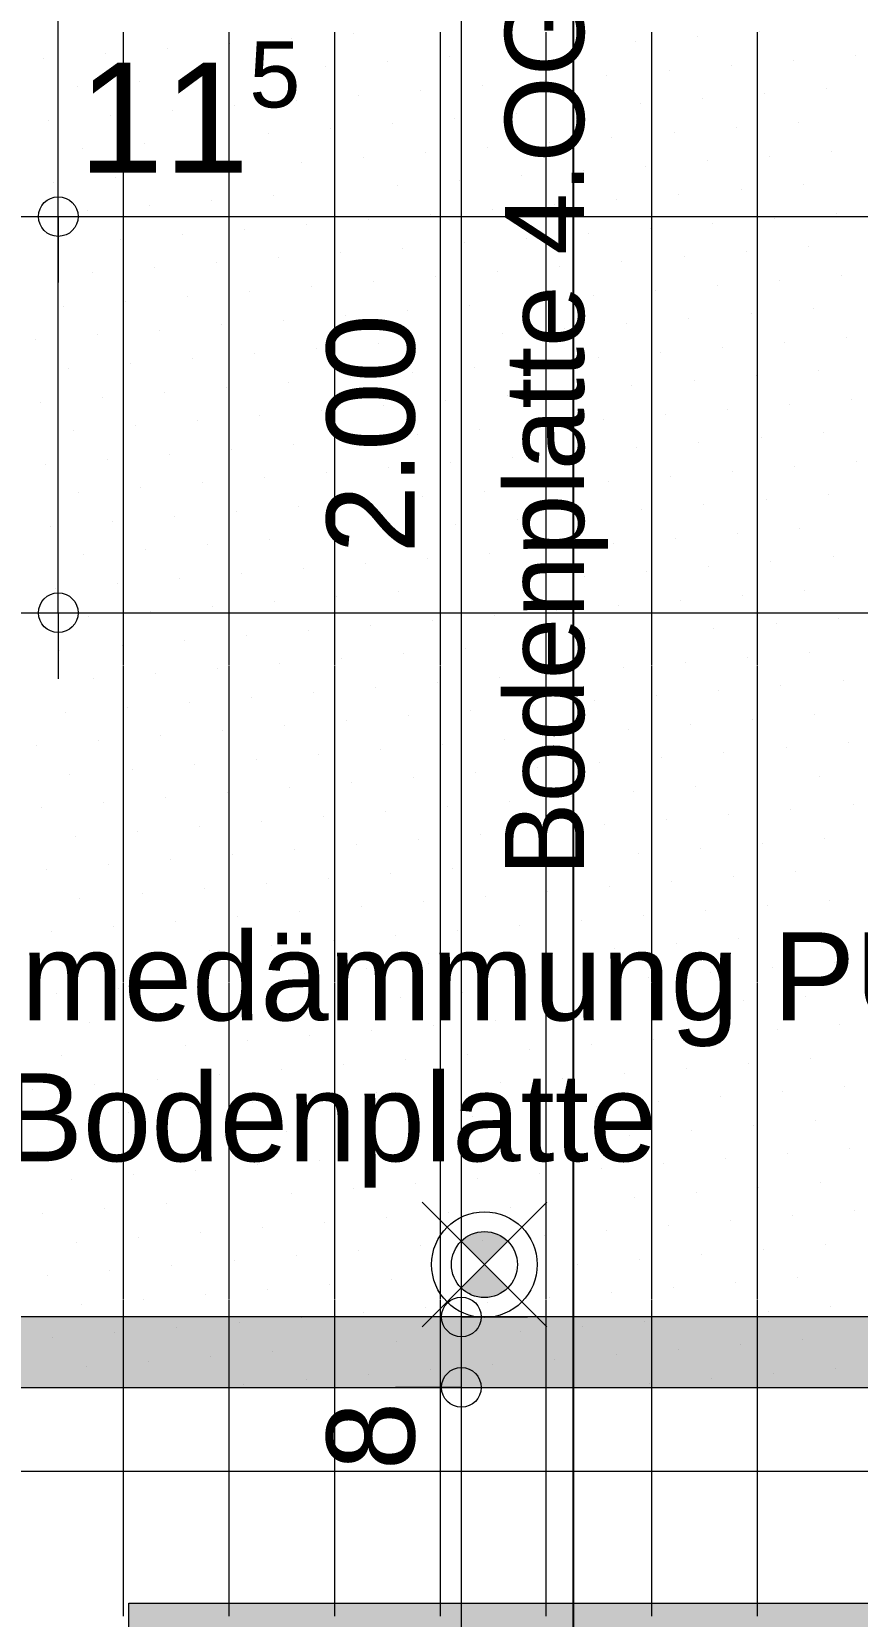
# Model space of a CAD drawing. Header units: metres. Extents: x 0.003 to 0.843, y 0.003 to 0.597.
# Drawn here: x 0.39166 to 0.41041, y 0.1558 to 0.1918 of the extents above; entities that cross this region are included whole.
import ezdxf

# ---------------------------------------------------------------- set-up
doc = ezdxf.new("R2010")
doc.units = ezdxf.units.M
for name, pattern in [('AUSGEZOGEN', [0]), ('LINIE_17', [0.0005, 0, -0.0005]), ('LINIE_23', [0.0079, 0.004, -0.0013, 0, -0.0013, 0, -0.0013]), ('PHANTOM', [63.5, 31.75, -6.35, 6.35, -6.35, 6.35, -6.35]), ('RAND', [44.45, 12.7, -6.35, 12.7, -6.35, 0, -6.35]), ('STRICHPUNKT', [25.4, 12.7, -6.35, 0, -6.35]), ('VERDECKT', [9.525, 6.35, -3.175])]:
    doc.linetypes.add(name, pattern=pattern)
for name, color, linetype, lineweight in [('Ausbau Raeume', 7, 'AUSGEZOGEN', 18), ('Bauachsen grob', 7, 'RAND', 13), ('Bodenplatte', 7, 'AUSGEZOGEN', 18), ('Decke', 7, 'AUSGEZOGEN', 35), ('Deckendaemmung', 7, 'AUSGEZOGEN', 13), ('Elektro Apparate', 2, 'AUSGEZOGEN', 18), ('Schnittbegrenzung', 7, 'AUSGEZOGEN', 13), ('Text Werkplan Ausfuehrung', 7, 'AUSGEZOGEN', 25), ('Vermassung Decke', 180, 'VERDECKT', 25), ('Werkplan- Ausfuehrungsmasse', 7, 'AUSGEZOGEN', 13)]:
    doc.layers.add(name, color=color, linetype=linetype, lineweight=lineweight)
doc.styles.add('ARIAL', font='ARIAL.TTF')

msp = doc.modelspace()

# ---------------------------------------------------------------- hatches: boundary and pattern name
at = {"layer": 'Bodenplatte', "linetype": 'PHANTOM', "lineweight": 13, "true_color": 0xe0ffe0}
msp.add_hatch(color=254, dxfattribs=at).paths.add_polyline_path([(0.32236, 0.162597), (0.32236, 0.160997), (0.63436, 0.160997), (0.63436, 0.162597)])
at = {"layer": 'Decke', "linetype": 'RAND', "lineweight": 18, "true_color": 0xedf5de}
msp.add_hatch(color=7, dxfattribs=at).paths.add_polyline_path([(0.39386, 0.156097), (0.39386, 0.128897), (0.45196, 0.128897), (0.45196, 0.156097)])
at = {"layer": 'Elektro Apparate', "linetype": 'AUSGEZOGEN', "lineweight": 18}
h = msp.add_hatch(color=40, dxfattribs=at)
h.paths.add_polyline_path([(0.40141, 0.163257), (0.40194, 0.163787), (0.40247, 0.163257), (0.402408, 0.163201), (0.402107, 0.163056), (0.401773, 0.163056), (0.401472, 0.163201)], flags=16)
h.paths.add_polyline_path([(0.40247, 0.164318), (0.40194, 0.163787), (0.40141, 0.164318), (0.401472, 0.164374), (0.401773, 0.164519), (0.402107, 0.164519), (0.402408, 0.164374)], flags=16)

# ---------------------------------------------------------------- linework, layer by layer
at = {"layer": 'Ausbau Raeume', "color": 254, "linetype": 'AUSGEZOGEN', "lineweight": 18}
for p, q in [((0.393742, 0.184603), (0.393742, 0.191789)), ((0.396142, 0.184603), (0.396142, 0.191789)), ((0.398542, 0.184603), (0.398542, 0.191789)), ((0.400942, 0.184603), (0.400942, 0.191789)), ((0.403342, 0.184603), (0.403342, 0.191789)), ((0.405742, 0.184603), (0.405742, 0.191789)), ((0.408142, 0.184603), (0.408142, 0.191789)), ((0.393742, 0.177403), (0.393742, 0.184589)), ((0.396142, 0.177403), (0.396142, 0.184589)), ((0.398542, 0.177403), (0.398542, 0.184589)), ((0.400942, 0.177403), (0.400942, 0.184589)), ((0.403342, 0.177403), (0.403342, 0.184589)), ((0.405742, 0.177403), (0.405742, 0.184589)), ((0.408142, 0.177403), (0.408142, 0.184589)), ((0.393742, 0.170203), (0.393742, 0.177389)), ((0.396142, 0.170203), (0.396142, 0.177389)), ((0.398542, 0.170203), (0.398542, 0.177389)), ((0.400942, 0.170203), (0.400942, 0.177389)), ((0.403342, 0.170203), (0.403342, 0.177389)), ((0.405742, 0.170203), (0.405742, 0.177389)), ((0.408142, 0.170203), (0.408142, 0.177389)), ((0.393742, 0.163003), (0.393742, 0.170189)), ((0.396142, 0.163003), (0.396142, 0.170189)), ((0.398542, 0.163003), (0.398542, 0.170189)), ((0.400942, 0.163003), (0.400942, 0.170189)), ((0.403342, 0.163003), (0.403342, 0.170189)), ((0.405742, 0.163003), (0.405742, 0.170189)), ((0.408142, 0.163003), (0.408142, 0.170189)), ((0.393742, 0.155803), (0.393742, 0.162989)), ((0.396142, 0.155803), (0.396142, 0.162989)), ((0.398542, 0.155803), (0.398542, 0.162989)), ((0.400942, 0.155803), (0.400942, 0.162989)), ((0.403342, 0.155803), (0.403342, 0.162989)), ((0.405742, 0.155803), (0.405742, 0.162989)), ((0.408142, 0.155803), (0.408142, 0.162989))]:
    msp.add_line(p, q, dxfattribs=at)
at = {"layer": 'Bauachsen grob', "color": 32, "linetype": 'LINIE_23', "lineweight": 25, "true_color": 0xc36e14}
msp.add_line((0.2294, 0.164597), (0.73132, 0.164597), dxfattribs=at)
at = {"layer": 'Bodenplatte', "color": 92, "linetype": 'VERDECKT', "lineweight": 18, "true_color": 0x00c600}
for p, q in [((0.63436, 0.162597), (0.32236, 0.162597)), ((0.32236, 0.160997), (0.63436, 0.160997))]:
    msp.add_line(p, q, dxfattribs=at)
at = {"layer": 'Decke', "color": 92, "linetype": 'LINIE_17', "lineweight": 18, "true_color": 0x00c600}
msp.add_line((0.39086, 0.159097), (0.45496, 0.159097), dxfattribs=at)
at = {"layer": 'Decke', "color": 92, "linetype": 'RAND', "lineweight": 18, "true_color": 0x00c600}
for p, q in [((0.39386, 0.156097), (0.45196, 0.156097)), ((0.39386, 0.128897), (0.39386, 0.156097))]:
    msp.add_line(p, q, dxfattribs=at)
at = {"layer": 'Deckendaemmung', "color": 211, "linetype": 'AUSGEZOGEN', "lineweight": 13, "true_color": 0xff70ff}
for p, q in [((0.396154, 0.191533), (0.396154, 0.191533)), ((0.397564, 0.191646), (0.397564, 0.191646)), ((0.398973, 0.19176), (0.398973, 0.19176)), ((0.405372, 0.191565), (0.405372, 0.191565)), ((0.406782, 0.191679), (0.406782, 0.191679)), ((0.408191, 0.191792), (0.408191, 0.191792)), ((0.391926, 0.191193), (0.391926, 0.191193)), ((0.393335, 0.191306), (0.393335, 0.191306)), ((0.394745, 0.19142), (0.394745, 0.19142)), ((0.401144, 0.191225), (0.401144, 0.191225)), ((0.402553, 0.191339), (0.402553, 0.191339)), ((0.403963, 0.191452), (0.403963, 0.191452)), ((0.410362, 0.191257), (0.410362, 0.191257)), ((0.396916, 0.190885), (0.396916, 0.190885)), ((0.398325, 0.190998), (0.398325, 0.190998)), ((0.399734, 0.191112), (0.399734, 0.191112)), ((0.406134, 0.190917), (0.406134, 0.190917)), ((0.406134, 0.190917), (0.406134, 0.190917)), ((0.407543, 0.191031), (0.407543, 0.191031)), ((0.408953, 0.191144), (0.408953, 0.191144)), ((0.392687, 0.190545), (0.392687, 0.190545)), ((0.394097, 0.190658), (0.394097, 0.190658)), ((0.395506, 0.190772), (0.395506, 0.190772)), ((0.400496, 0.190464), (0.400496, 0.190464)), ((0.401905, 0.190577), (0.401905, 0.190577)), ((0.403315, 0.19069), (0.403315, 0.19069)), ((0.404724, 0.190804), (0.404724, 0.190804)), ((0.409714, 0.190496), (0.409714, 0.190496)), ((0.396268, 0.190123), (0.396268, 0.190123)), ((0.397677, 0.190237), (0.397677, 0.190237)), ((0.399086, 0.19035), (0.399086, 0.19035)), ((0.399086, 0.19035), (0.399086, 0.19035)), ((0.405486, 0.190156), (0.405486, 0.190156)), ((0.406895, 0.190269), (0.406895, 0.190269)), ((0.408305, 0.190383), (0.408305, 0.190383)), ((0.392039, 0.189783), (0.392039, 0.189783)), ((0.392039, 0.189783), (0.392039, 0.189783)), ((0.393449, 0.189897), (0.393449, 0.189897)), ((0.394858, 0.19001), (0.394858, 0.19001)), ((0.401257, 0.189816), (0.401257, 0.189816)), ((0.402667, 0.189929), (0.402667, 0.189929)), ((0.404076, 0.190042), (0.404076, 0.190042)), ((0.409066, 0.189735), (0.409066, 0.189735)), ((0.397029, 0.189475), (0.397029, 0.189475)), ((0.398438, 0.189589), (0.398438, 0.189589)), ((0.399848, 0.189702), (0.399848, 0.189702)), ((0.404838, 0.189394), (0.404838, 0.189394)), ((0.406247, 0.189508), (0.406247, 0.189508)), ((0.407657, 0.189621), (0.407657, 0.189621)), ((0.392801, 0.189135), (0.392801, 0.189135)), ((0.39421, 0.189249), (0.39421, 0.189249)), ((0.39562, 0.189362), (0.39562, 0.189362)), ((0.400609, 0.189054), (0.400609, 0.189054)), ((0.402019, 0.189168), (0.402019, 0.189168)), ((0.403428, 0.189281), (0.403428, 0.189281)), ((0.409827, 0.189087), (0.409827, 0.189087)), ((0.396381, 0.188714), (0.396381, 0.188714)), ((0.39779, 0.188827), (0.39779, 0.188827)), ((0.3992, 0.188941), (0.3992, 0.188941)), ((0.405599, 0.188746), (0.405599, 0.188746)), ((0.407009, 0.18886), (0.407009, 0.18886)), ((0.408418, 0.188973), (0.408418, 0.188973)), ((0.392153, 0.188374), (0.392153, 0.188374)), ((0.393562, 0.188487), (0.393562, 0.188487)), ((0.394972, 0.188601), (0.394972, 0.188601)), ((0.399961, 0.188293), (0.399961, 0.188293)), ((0.401371, 0.188406), (0.401371, 0.188406)), ((0.40278, 0.18852), (0.40278, 0.18852)), ((0.40419, 0.188633), (0.40419, 0.188633)), ((0.409179, 0.188325), (0.409179, 0.188325)), ((0.395733, 0.187953), (0.395733, 0.187953)), ((0.397142, 0.188066), (0.397142, 0.188066)), ((0.398552, 0.188179), (0.398552, 0.188179)), ((0.404951, 0.187985), (0.404951, 0.187985)), ((0.40636, 0.188098), (0.40636, 0.188098)), ((0.40777, 0.188212), (0.40777, 0.188212)), ((0.392914, 0.187726), (0.392914, 0.187726)), ((0.394323, 0.187839), (0.394323, 0.187839)), ((0.400723, 0.187645), (0.400723, 0.187645)), ((0.402132, 0.187758), (0.402132, 0.187758)), ((0.403542, 0.187872), (0.403542, 0.187872)), ((0.409941, 0.187677), (0.409941, 0.187677)), ((0.396494, 0.187305), (0.396494, 0.187305)), ((0.397904, 0.187418), (0.397904, 0.187418)), ((0.399313, 0.187531), (0.399313, 0.187531)), ((0.404303, 0.187224), (0.404303, 0.187224)), ((0.405712, 0.187337), (0.405712, 0.187337)), ((0.405712, 0.187337), (0.405712, 0.187337)), ((0.407122, 0.18745), (0.407122, 0.18745)), ((0.408531, 0.187564), (0.408531, 0.187564)), ((0.392266, 0.186964), (0.392266, 0.186964)), ((0.393675, 0.187078), (0.393675, 0.187078)), ((0.395085, 0.187191), (0.395085, 0.187191)), ((0.400075, 0.186883), (0.400075, 0.186883)), ((0.401484, 0.186997), (0.401484, 0.186997)), ((0.402894, 0.18711), (0.402894, 0.18711)), ((0.409293, 0.186916), (0.409293, 0.186916)), ((0.395846, 0.186543), (0.395846, 0.186543)), ((0.397256, 0.186657), (0.397256, 0.186657)), ((0.398665, 0.18677), (0.398665, 0.18677)), ((0.398665, 0.18677), (0.398665, 0.18677)), ((0.405064, 0.186576), (0.405064, 0.186576)), ((0.406474, 0.186689), (0.406474, 0.186689)), ((0.407883, 0.186802), (0.407883, 0.186802)), ((0.393027, 0.186316), (0.393027, 0.186316)), ((0.394437, 0.18643), (0.394437, 0.18643)), ((0.400836, 0.186235), (0.400836, 0.186235)), ((0.402246, 0.186349), (0.402246, 0.186349)), ((0.403655, 0.186462), (0.403655, 0.186462)), ((0.408645, 0.186154), (0.408645, 0.186154)), ((0.410054, 0.186268), (0.410054, 0.186268)), ((0.395198, 0.185782), (0.395198, 0.185782)), ((0.396608, 0.185895), (0.396608, 0.185895)), ((0.398017, 0.186009), (0.398017, 0.186009)), ((0.399427, 0.186122), (0.399427, 0.186122)), ((0.404416, 0.185814), (0.404416, 0.185814)), ((0.405826, 0.185928), (0.405826, 0.185928)), ((0.407235, 0.186041), (0.407235, 0.186041)), ((0.392379, 0.185555), (0.392379, 0.185555)), ((0.393789, 0.185668), (0.393789, 0.185668)), ((0.400188, 0.185474), (0.400188, 0.185474)), ((0.401598, 0.185587), (0.401598, 0.185587)), ((0.403007, 0.185701), (0.403007, 0.185701)), ((0.409406, 0.185506), (0.409406, 0.185506)), ((0.39596, 0.185134), (0.39596, 0.185134)), ((0.397369, 0.185247), (0.397369, 0.185247)), ((0.398779, 0.185361), (0.398779, 0.185361)), ((0.403768, 0.185053), (0.403768, 0.185053)), ((0.405178, 0.185166), (0.405178, 0.185166)), ((0.406587, 0.18528), (0.406587, 0.18528)), ((0.407997, 0.185393), (0.407997, 0.185393)), ((0.391731, 0.184794), (0.391731, 0.184794)), ((0.393141, 0.184907), (0.393141, 0.184907)), ((0.39455, 0.18502), (0.39455, 0.18502)), ((0.39954, 0.184713), (0.39954, 0.184713)), ((0.40095, 0.184826), (0.40095, 0.184826)), ((0.402359, 0.184939), (0.402359, 0.184939)), ((0.408758, 0.184745), (0.408758, 0.184745)), ((0.410168, 0.184858), (0.410168, 0.184858)), ((0.395312, 0.184372), (0.395312, 0.184372)), ((0.396721, 0.184486), (0.396721, 0.184486)), ((0.398131, 0.184599), (0.398131, 0.184599)), ((0.40453, 0.184405), (0.40453, 0.184405)), ((0.405939, 0.184518), (0.405939, 0.184518)), ((0.407349, 0.184631), (0.407349, 0.184631)), ((0.392493, 0.184145), (0.392493, 0.184145)), ((0.393902, 0.184259), (0.393902, 0.184259)), ((0.400301, 0.184064), (0.400301, 0.184064)), ((0.401711, 0.184178), (0.401711, 0.184178)), ((0.40312, 0.184291), (0.40312, 0.184291)), ((0.40811, 0.183983), (0.40811, 0.183983)), ((0.40952, 0.184097), (0.40952, 0.184097)), ((0.394664, 0.183611), (0.394664, 0.183611)), ((0.396073, 0.183724), (0.396073, 0.183724)), ((0.397483, 0.183838), (0.397483, 0.183838)), ((0.398892, 0.183951), (0.398892, 0.183951)), ((0.403882, 0.183643), (0.403882, 0.183643)), ((0.405291, 0.183757), (0.405291, 0.183757)), ((0.406701, 0.18387), (0.406701, 0.18387)), ((0.406701, 0.18387), (0.406701, 0.18387)), ((0.391845, 0.183384), (0.391845, 0.183384)), ((0.393254, 0.183497), (0.393254, 0.183497)), ((0.399653, 0.183303), (0.399653, 0.183303)), ((0.399653, 0.183303), (0.399653, 0.183303)), ((0.401063, 0.183416), (0.401063, 0.183416)), ((0.402472, 0.18353), (0.402472, 0.18353)), ((0.408872, 0.183335), (0.408872, 0.183335)), ((0.410281, 0.183449), (0.410281, 0.183449)), ((0.395425, 0.182963), (0.395425, 0.182963)), ((0.396835, 0.183076), (0.396835, 0.183076)), ((0.398244, 0.18319), (0.398244, 0.18319)), ((0.404643, 0.182995), (0.404643, 0.182995)), ((0.406053, 0.183109), (0.406053, 0.183109)), ((0.407462, 0.183222), (0.407462, 0.183222)), ((0.392606, 0.182736), (0.392606, 0.182736)), ((0.392606, 0.182736), (0.392606, 0.182736)), ((0.394016, 0.182849), (0.394016, 0.182849)), ((0.399005, 0.182542), (0.399005, 0.182542)), ((0.400415, 0.182655), (0.400415, 0.182655)), ((0.401824, 0.182768), (0.401824, 0.182768)), ((0.403234, 0.182882), (0.403234, 0.182882)), ((0.408224, 0.182574), (0.408224, 0.182574)), ((0.409633, 0.182687), (0.409633, 0.182687)), ((0.394777, 0.182201), (0.394777, 0.182201)), ((0.396187, 0.182315), (0.396187, 0.182315)), ((0.397596, 0.182428), (0.397596, 0.182428)), ((0.403995, 0.182234), (0.403995, 0.182234)), ((0.405405, 0.182347), (0.405405, 0.182347)), ((0.406814, 0.182461), (0.406814, 0.182461)), ((0.391958, 0.181975), (0.391958, 0.181975)), ((0.393368, 0.182088), (0.393368, 0.182088)), ((0.399767, 0.181894), (0.399767, 0.181894)), ((0.401176, 0.182007), (0.401176, 0.182007)), ((0.402586, 0.18212), (0.402586, 0.18212)), ((0.407576, 0.181813), (0.407576, 0.181813)), ((0.408985, 0.181926), (0.408985, 0.181926)), ((0.410394, 0.182039), (0.410394, 0.182039)), ((0.395539, 0.181553), (0.395539, 0.181553)), ((0.396948, 0.181667), (0.396948, 0.181667)), ((0.398357, 0.18178), (0.398357, 0.18178)), ((0.403347, 0.181472), (0.403347, 0.181472)), ((0.404757, 0.181586), (0.404757, 0.181586)), ((0.406166, 0.181699), (0.406166, 0.181699)), ((0.39272, 0.181327), (0.39272, 0.181327)), ((0.394129, 0.18144), (0.394129, 0.18144)), ((0.399119, 0.181132), (0.399119, 0.181132)), ((0.400528, 0.181246), (0.400528, 0.181246)), ((0.401938, 0.181359), (0.401938, 0.181359)), ((0.408337, 0.181165), (0.408337, 0.181165)), ((0.409746, 0.181278), (0.409746, 0.181278)), ((0.394891, 0.180792), (0.394891, 0.180792)), ((0.3963, 0.180905), (0.3963, 0.180905)), ((0.397709, 0.181019), (0.397709, 0.181019)), ((0.404109, 0.180824), (0.404109, 0.180824)), ((0.405518, 0.180938), (0.405518, 0.180938)), ((0.406927, 0.181051), (0.406927, 0.181051)), ((0.392072, 0.180565), (0.392072, 0.180565)), ((0.393481, 0.180679), (0.393481, 0.180679)), ((0.398471, 0.180371), (0.398471, 0.180371)), ((0.39988, 0.180484), (0.39988, 0.180484)), ((0.40129, 0.180598), (0.40129, 0.180598)), ((0.402699, 0.180711), (0.402699, 0.180711)), ((0.407689, 0.180403), (0.407689, 0.180403)), ((0.409098, 0.180517), (0.409098, 0.180517)), ((0.394242, 0.180031), (0.394242, 0.180031)), ((0.395652, 0.180144), (0.395652, 0.180144)), ((0.397061, 0.180257), (0.397061, 0.180257)), ((0.403461, 0.180063), (0.403461, 0.180063)), ((0.40487, 0.180176), (0.40487, 0.180176)), ((0.406279, 0.18029), (0.406279, 0.18029)), ((0.406279, 0.18029), (0.406279, 0.18029)), ((0.392833, 0.179917), (0.392833, 0.179917)), ((0.399232, 0.179723), (0.399232, 0.179723)), ((0.399232, 0.179723), (0.399232, 0.179723)), ((0.400642, 0.179836), (0.400642, 0.179836)), ((0.402051, 0.17995), (0.402051, 0.17995)), ((0.40845, 0.179755), (0.40845, 0.179755)), ((0.40986, 0.179869), (0.40986, 0.179869)), ((0.395004, 0.179383), (0.395004, 0.179383)), ((0.396413, 0.179496), (0.396413, 0.179496)), ((0.397823, 0.179609), (0.397823, 0.179609)), ((0.402813, 0.179302), (0.402813, 0.179302)), ((0.404222, 0.179415), (0.404222, 0.179415)), ((0.405631, 0.179528), (0.405631, 0.179528)), ((0.407041, 0.179642), (0.407041, 0.179642)), ((0.392185, 0.179156), (0.392185, 0.179156)), ((0.392185, 0.179156), (0.392185, 0.179156)), ((0.393594, 0.179269), (0.393594, 0.179269)), ((0.398584, 0.178961), (0.398584, 0.178961)), ((0.399994, 0.179075), (0.399994, 0.179075)), ((0.401403, 0.179188), (0.401403, 0.179188)), ((0.407802, 0.178994), (0.407802, 0.178994)), ((0.409212, 0.179107), (0.409212, 0.179107)), ((0.394356, 0.178621), (0.394356, 0.178621)), ((0.395765, 0.178735), (0.395765, 0.178735)), ((0.397175, 0.178848), (0.397175, 0.178848)), ((0.403574, 0.178653), (0.403574, 0.178653)), ((0.404983, 0.178767), (0.404983, 0.178767)), ((0.406393, 0.17888), (0.406393, 0.17888)), ((0.392946, 0.178508), (0.392946, 0.178508)), ((0.399346, 0.178313), (0.399346, 0.178313)), ((0.400755, 0.178427), (0.400755, 0.178427)), ((0.402165, 0.17854), (0.402165, 0.17854)), ((0.407154, 0.178232), (0.407154, 0.178232)), ((0.408564, 0.178346), (0.408564, 0.178346)), ((0.409973, 0.178459), (0.409973, 0.178459)), ((0.393708, 0.17786), (0.393708, 0.17786)), ((0.395117, 0.177973), (0.395117, 0.177973)), ((0.396527, 0.178086), (0.396527, 0.178086)), ((0.397936, 0.1782), (0.397936, 0.1782)), ((0.402926, 0.177892), (0.402926, 0.177892)), ((0.404335, 0.178005), (0.404335, 0.178005)), ((0.405745, 0.178119), (0.405745, 0.178119)), ((0.392298, 0.177746), (0.392298, 0.177746)), ((0.398698, 0.177552), (0.398698, 0.177552)), ((0.400107, 0.177665), (0.400107, 0.177665)), ((0.401517, 0.177779), (0.401517, 0.177779)), ((0.407916, 0.177584), (0.407916, 0.177584)), ((0.409325, 0.177698), (0.409325, 0.177698)), ((0.394469, 0.177212), (0.394469, 0.177212)), ((0.395879, 0.177325), (0.395879, 0.177325)), ((0.397288, 0.177438), (0.397288, 0.177438)), ((0.402278, 0.177131), (0.402278, 0.177131)), ((0.403687, 0.177244), (0.403687, 0.177244)), ((0.405097, 0.177357), (0.405097, 0.177357)), ((0.406506, 0.177471), (0.406506, 0.177471)), ((0.39306, 0.177098), (0.39306, 0.177098)), ((0.39805, 0.17679), (0.39805, 0.17679)), ((0.399459, 0.176904), (0.399459, 0.176904)), ((0.400868, 0.177017), (0.400868, 0.177017)), ((0.407268, 0.176823), (0.407268, 0.176823)), ((0.407268, 0.176823), (0.407268, 0.176823)), ((0.408677, 0.176936), (0.408677, 0.176936)), ((0.410087, 0.17705), (0.410087, 0.17705)), ((0.393821, 0.17645), (0.393821, 0.17645)), ((0.395231, 0.176564), (0.395231, 0.176564)), ((0.39664, 0.176677), (0.39664, 0.176677)), ((0.403039, 0.176483), (0.403039, 0.176483)), ((0.404449, 0.176596), (0.404449, 0.176596)), ((0.405858, 0.176709), (0.405858, 0.176709)), ((0.392412, 0.176337), (0.392412, 0.176337)), ((0.398811, 0.176142), (0.398811, 0.176142)), ((0.40022, 0.176256), (0.40022, 0.176256)), ((0.40022, 0.176256), (0.40022, 0.176256)), ((0.40163, 0.176369), (0.40163, 0.176369)), ((0.40662, 0.176061), (0.40662, 0.176061)), ((0.408029, 0.176175), (0.408029, 0.176175)), ((0.409439, 0.176288), (0.409439, 0.176288)), ((0.393173, 0.175689), (0.393173, 0.175689)), ((0.393173, 0.175689), (0.393173, 0.175689)), ((0.394583, 0.175802), (0.394583, 0.175802)), ((0.395992, 0.175916), (0.395992, 0.175916)), ((0.397402, 0.176029), (0.397402, 0.176029)), ((0.402391, 0.175721), (0.402391, 0.175721)), ((0.403801, 0.175835), (0.403801, 0.175835)), ((0.40521, 0.175948), (0.40521, 0.175948)), ((0.391764, 0.175575), (0.391764, 0.175575)), ((0.398163, 0.175381), (0.398163, 0.175381)), ((0.399572, 0.175494), (0.399572, 0.175494)), ((0.400982, 0.175608), (0.400982, 0.175608)), ((0.407381, 0.175413), (0.407381, 0.175413)), ((0.408791, 0.175527), (0.408791, 0.175527)), ((0.4102, 0.17564), (0.4102, 0.17564)), ((0.393935, 0.175041), (0.393935, 0.175041)), ((0.395344, 0.175154), (0.395344, 0.175154)), ((0.396754, 0.175268), (0.396754, 0.175268)), ((0.403153, 0.175073), (0.403153, 0.175073)), ((0.404562, 0.175187), (0.404562, 0.175187)), ((0.405972, 0.1753), (0.405972, 0.1753)), ((0.392525, 0.174927), (0.392525, 0.174927)), ((0.397515, 0.17462), (0.397515, 0.17462)), ((0.398924, 0.174733), (0.398924, 0.174733)), ((0.400334, 0.174846), (0.400334, 0.174846)), ((0.401743, 0.17496), (0.401743, 0.17496)), ((0.406733, 0.174652), (0.406733, 0.174652)), ((0.408143, 0.174765), (0.408143, 0.174765)), ((0.409552, 0.174879), (0.409552, 0.174879)), ((0.393287, 0.174279), (0.393287, 0.174279)), ((0.394696, 0.174393), (0.394696, 0.174393)), ((0.396106, 0.174506), (0.396106, 0.174506)), ((0.402505, 0.174312), (0.402505, 0.174312)), ((0.403914, 0.174425), (0.403914, 0.174425)), ((0.405324, 0.174539), (0.405324, 0.174539)), ((0.391877, 0.174166), (0.391877, 0.174166)), ((0.398276, 0.173972), (0.398276, 0.173972)), ((0.399686, 0.174085), (0.399686, 0.174085)), ((0.401095, 0.174198), (0.401095, 0.174198)), ((0.406085, 0.173891), (0.406085, 0.173891)), ((0.407494, 0.174004), (0.407494, 0.174004)), ((0.408904, 0.174117), (0.408904, 0.174117)), ((0.410313, 0.174231), (0.410313, 0.174231)), ((0.394048, 0.173631), (0.394048, 0.173631)), ((0.395458, 0.173745), (0.395458, 0.173745)), ((0.396867, 0.173858), (0.396867, 0.173858)), ((0.401857, 0.17355), (0.401857, 0.17355)), ((0.403266, 0.173664), (0.403266, 0.173664)), ((0.404676, 0.173777), (0.404676, 0.173777)), ((0.392639, 0.173518), (0.392639, 0.173518)), ((0.397628, 0.17321), (0.397628, 0.17321)), ((0.399038, 0.173324), (0.399038, 0.173324)), ((0.400447, 0.173437), (0.400447, 0.173437)), ((0.406846, 0.173243), (0.406846, 0.173243)), ((0.406846, 0.173243), (0.406846, 0.173243)), ((0.408256, 0.173356), (0.408256, 0.173356)), ((0.409665, 0.173469), (0.409665, 0.173469)), ((0.3934, 0.17287), (0.3934, 0.17287)), ((0.394809, 0.172983), (0.394809, 0.172983)), ((0.396219, 0.173097), (0.396219, 0.173097)), ((0.402618, 0.172902), (0.402618, 0.172902)), ((0.404028, 0.173016), (0.404028, 0.173016)), ((0.405437, 0.173129), (0.405437, 0.173129)), ((0.391991, 0.172757), (0.391991, 0.172757)), ((0.39698, 0.172449), (0.39698, 0.172449)), ((0.39839, 0.172562), (0.39839, 0.172562)), ((0.399799, 0.172676), (0.399799, 0.172676)), ((0.399799, 0.172676), (0.399799, 0.172676)), ((0.401209, 0.172789), (0.401209, 0.172789)), ((0.406198, 0.172481), (0.406198, 0.172481)), ((0.407608, 0.172594), (0.407608, 0.172594)), ((0.409017, 0.172708), (0.409017, 0.172708)), ((0.392752, 0.172109), (0.392752, 0.172109)), ((0.392752, 0.172109), (0.392752, 0.172109)), ((0.394161, 0.172222), (0.394161, 0.172222)), ((0.395571, 0.172335), (0.395571, 0.172335)), ((0.40197, 0.172141), (0.40197, 0.172141)), ((0.40338, 0.172254), (0.40338, 0.172254)), ((0.404789, 0.172368), (0.404789, 0.172368)), ((0.397742, 0.171801), (0.397742, 0.171801)), ((0.399151, 0.171914), (0.399151, 0.171914)), ((0.400561, 0.172027), (0.400561, 0.172027)), ((0.40696, 0.171833), (0.40696, 0.171833)), ((0.408369, 0.171946), (0.408369, 0.171946)), ((0.409779, 0.17206), (0.409779, 0.17206)), ((0.393513, 0.17146), (0.393513, 0.17146)), ((0.394923, 0.171574), (0.394923, 0.171574)), ((0.396332, 0.171687), (0.396332, 0.171687)), ((0.401322, 0.171379), (0.401322, 0.171379)), ((0.402732, 0.171493), (0.402732, 0.171493)), ((0.404141, 0.171606), (0.404141, 0.171606)), ((0.40555, 0.17172), (0.40555, 0.17172)), ((0.392104, 0.171347), (0.392104, 0.171347)), ((0.397094, 0.171039), (0.397094, 0.171039)), ((0.398503, 0.171153), (0.398503, 0.171153)), ((0.399913, 0.171266), (0.399913, 0.171266)), ((0.406312, 0.171072), (0.406312, 0.171072)), ((0.407721, 0.171185), (0.407721, 0.171185)), ((0.409131, 0.171298), (0.409131, 0.171298)), ((0.392865, 0.170699), (0.392865, 0.170699)), ((0.394275, 0.170812), (0.394275, 0.170812)), ((0.395684, 0.170926), (0.395684, 0.170926)), ((0.402084, 0.170731), (0.402084, 0.170731)), ((0.403493, 0.170845), (0.403493, 0.170845)), ((0.404902, 0.170958), (0.404902, 0.170958)), ((0.409892, 0.17065), (0.409892, 0.17065)), ((0.397855, 0.170391), (0.397855, 0.170391)), ((0.399265, 0.170505), (0.399265, 0.170505)), ((0.400674, 0.170618), (0.400674, 0.170618)), ((0.405664, 0.17031), (0.405664, 0.17031)), ((0.407073, 0.170424), (0.407073, 0.170424)), ((0.408483, 0.170537), (0.408483, 0.170537)), ((0.392217, 0.169938), (0.392217, 0.169938)), ((0.393627, 0.170051), (0.393627, 0.170051)), ((0.395036, 0.170164), (0.395036, 0.170164)), ((0.396446, 0.170278), (0.396446, 0.170278)), ((0.401435, 0.16997), (0.401435, 0.16997)), ((0.402845, 0.170083), (0.402845, 0.170083)), ((0.404254, 0.170197), (0.404254, 0.170197)), ((0.397207, 0.16963), (0.397207, 0.16963)), ((0.398617, 0.169743), (0.398617, 0.169743)), ((0.400026, 0.169857), (0.400026, 0.169857)), ((0.406425, 0.169662), (0.406425, 0.169662)), ((0.407835, 0.169776), (0.407835, 0.169776)), ((0.407835, 0.169776), (0.407835, 0.169776)), ((0.409244, 0.169889), (0.409244, 0.169889)), ((0.392979, 0.16929), (0.392979, 0.16929)), ((0.394388, 0.169403), (0.394388, 0.169403)), ((0.395798, 0.169516), (0.395798, 0.169516)), ((0.400787, 0.169209), (0.400787, 0.169209)), ((0.400787, 0.169209), (0.400787, 0.169209)), ((0.402197, 0.169322), (0.402197, 0.169322)), ((0.403606, 0.169435), (0.403606, 0.169435)), ((0.405016, 0.169549), (0.405016, 0.169549)), ((0.410006, 0.169241), (0.410006, 0.169241)), ((0.396559, 0.168868), (0.396559, 0.168868)), ((0.397969, 0.168982), (0.397969, 0.168982)), ((0.399378, 0.169095), (0.399378, 0.169095)), ((0.405777, 0.168901), (0.405777, 0.168901)), ((0.407187, 0.169014), (0.407187, 0.169014)), ((0.408596, 0.169128), (0.408596, 0.169128)), ((0.392331, 0.168528), (0.392331, 0.168528)), ((0.39374, 0.168642), (0.39374, 0.168642)), ((0.39374, 0.168642), (0.39374, 0.168642)), ((0.39515, 0.168755), (0.39515, 0.168755)), ((0.401549, 0.168561), (0.401549, 0.168561)), ((0.402958, 0.168674), (0.402958, 0.168674)), ((0.404368, 0.168787), (0.404368, 0.168787)), ((0.397321, 0.16822), (0.397321, 0.16822)), ((0.39873, 0.168334), (0.39873, 0.168334)), ((0.400139, 0.168447), (0.400139, 0.168447)), ((0.405129, 0.168139), (0.405129, 0.168139)), ((0.406539, 0.168253), (0.406539, 0.168253)), ((0.407948, 0.168366), (0.407948, 0.168366)), ((0.409358, 0.16848), (0.409358, 0.16848)), ((0.393092, 0.16788), (0.393092, 0.16788)), ((0.394502, 0.167994), (0.394502, 0.167994)), ((0.395911, 0.168107), (0.395911, 0.168107)), ((0.400901, 0.167799), (0.400901, 0.167799)), ((0.40231, 0.167913), (0.40231, 0.167913)), ((0.40372, 0.168026), (0.40372, 0.168026)), ((0.410119, 0.167832), (0.410119, 0.167832)), ((0.391683, 0.167767), (0.391683, 0.167767)), ((0.396673, 0.167459), (0.396673, 0.167459)), ((0.398082, 0.167572), (0.398082, 0.167572)), ((0.399491, 0.167686), (0.399491, 0.167686)), ((0.405891, 0.167491), (0.405891, 0.167491)), ((0.4073, 0.167605), (0.4073, 0.167605)), ((0.40871, 0.167718), (0.40871, 0.167718)), ((0.392444, 0.167119), (0.392444, 0.167119)), ((0.393854, 0.167232), (0.393854, 0.167232)), ((0.395263, 0.167346), (0.395263, 0.167346)), ((0.401662, 0.167151), (0.401662, 0.167151)), ((0.403072, 0.167265), (0.403072, 0.167265)), ((0.404481, 0.167378), (0.404481, 0.167378)), ((0.409471, 0.16707), (0.409471, 0.16707)), ((0.396025, 0.166698), (0.396025, 0.166698)), ((0.397434, 0.166811), (0.397434, 0.166811)), ((0.398843, 0.166924), (0.398843, 0.166924)), ((0.400253, 0.167038), (0.400253, 0.167038)), ((0.405243, 0.16673), (0.405243, 0.16673)), ((0.406652, 0.166843), (0.406652, 0.166843)), ((0.408062, 0.166957), (0.408062, 0.166957)), ((0.391796, 0.166357), (0.391796, 0.166357)), ((0.393206, 0.166471), (0.393206, 0.166471)), ((0.394615, 0.166584), (0.394615, 0.166584)), ((0.401014, 0.16639), (0.401014, 0.16639)), ((0.402424, 0.166503), (0.402424, 0.166503)), ((0.403833, 0.166617), (0.403833, 0.166617)), ((0.410232, 0.166422), (0.410232, 0.166422)), ((0.396786, 0.16605), (0.396786, 0.16605)), ((0.398195, 0.166163), (0.398195, 0.166163)), ((0.399605, 0.166276), (0.399605, 0.166276)), ((0.404595, 0.165968), (0.404595, 0.165968)), ((0.406004, 0.166082), (0.406004, 0.166082)), ((0.407413, 0.166195), (0.407413, 0.166195)), ((0.407413, 0.166195), (0.407413, 0.166195)), ((0.408823, 0.166309), (0.408823, 0.166309)), ((0.392558, 0.165709), (0.392558, 0.165709)), ((0.393967, 0.165823), (0.393967, 0.165823)), ((0.395376, 0.165936), (0.395376, 0.165936)), ((0.400366, 0.165628), (0.400366, 0.165628)), ((0.400366, 0.165628), (0.400366, 0.165628)), ((0.401776, 0.165742), (0.401776, 0.165742)), ((0.403185, 0.165855), (0.403185, 0.165855)), ((0.409584, 0.165661), (0.409584, 0.165661)), ((0.396138, 0.165288), (0.396138, 0.165288)), ((0.397547, 0.165401), (0.397547, 0.165401)), ((0.398957, 0.165515), (0.398957, 0.165515)), ((0.405356, 0.16532), (0.405356, 0.16532)), ((0.406765, 0.165434), (0.406765, 0.165434)), ((0.408175, 0.165547), (0.408175, 0.165547)), ((0.39191, 0.164948), (0.39191, 0.164948)), ((0.393319, 0.165061), (0.393319, 0.165061)), ((0.393319, 0.165061), (0.393319, 0.165061)), ((0.394728, 0.165175), (0.394728, 0.165175)), ((0.401128, 0.16498), (0.401128, 0.16498)), ((0.402537, 0.165094), (0.402537, 0.165094)), ((0.403947, 0.165207), (0.403947, 0.165207)), ((0.408936, 0.164899), (0.408936, 0.164899)), ((0.410346, 0.165013), (0.410346, 0.165013)), ((0.396899, 0.16464), (0.396899, 0.16464)), ((0.398309, 0.164753), (0.398309, 0.164753)), ((0.399718, 0.164867), (0.399718, 0.164867)), ((0.404708, 0.164559), (0.404708, 0.164559)), ((0.406117, 0.164672), (0.406117, 0.164672)), ((0.407527, 0.164786), (0.407527, 0.164786)), ((0.392671, 0.1643), (0.392671, 0.1643)), ((0.39408, 0.164413), (0.39408, 0.164413)), ((0.39549, 0.164527), (0.39549, 0.164527)), ((0.40048, 0.164219), (0.40048, 0.164219)), ((0.401889, 0.164332), (0.401889, 0.164332)), ((0.403299, 0.164446), (0.403299, 0.164446)), ((0.409698, 0.164251), (0.409698, 0.164251)), ((0.396251, 0.163879), (0.396251, 0.163879)), ((0.397661, 0.163992), (0.397661, 0.163992)), ((0.39907, 0.164105), (0.39907, 0.164105)), ((0.405469, 0.163911), (0.405469, 0.163911)), ((0.406879, 0.164024), (0.406879, 0.164024)), ((0.408288, 0.164138), (0.408288, 0.164138)), ((0.392023, 0.163538), (0.392023, 0.163538)), ((0.393432, 0.163652), (0.393432, 0.163652)), ((0.394842, 0.163765), (0.394842, 0.163765)), ((0.399832, 0.163457), (0.399832, 0.163457)), ((0.401241, 0.163571), (0.401241, 0.163571)), ((0.402651, 0.163684), (0.402651, 0.163684)), ((0.40406, 0.163798), (0.40406, 0.163798)), ((0.40905, 0.16349), (0.40905, 0.16349)), ((0.395603, 0.163117), (0.395603, 0.163117)), ((0.397013, 0.163231), (0.397013, 0.163231)), ((0.398422, 0.163344), (0.398422, 0.163344)), ((0.404821, 0.16315), (0.404821, 0.16315)), ((0.406231, 0.163263), (0.406231, 0.163263)), ((0.40764, 0.163376), (0.40764, 0.163376)), ((0.392784, 0.16289), (0.392784, 0.16289)), ((0.394194, 0.163004), (0.394194, 0.163004)), ((0.400593, 0.162809), (0.400593, 0.162809)), ((0.402003, 0.162923), (0.402003, 0.162923)), ((0.403412, 0.163036), (0.403412, 0.163036)), ((0.408402, 0.162728), (0.408402, 0.162728)), ((0.408402, 0.162728), (0.408402, 0.162728)), ((0.409811, 0.162842), (0.409811, 0.162842)), ((0.396365, 0.162469), (0.396365, 0.162469)), ((0.397774, 0.162583), (0.397774, 0.162583)), ((0.399184, 0.162696), (0.399184, 0.162696)), ((0.404173, 0.162388), (0.404173, 0.162388)), ((0.405583, 0.162502), (0.405583, 0.162502)), ((0.406992, 0.162615), (0.406992, 0.162615)), ((0.392136, 0.162129), (0.392136, 0.162129)), ((0.393546, 0.162242), (0.393546, 0.162242)), ((0.394955, 0.162356), (0.394955, 0.162356)), ((0.399945, 0.162048), (0.399945, 0.162048)), ((0.401354, 0.162161), (0.401354, 0.162161)), ((0.401354, 0.162161), (0.401354, 0.162161)), ((0.402764, 0.162275), (0.402764, 0.162275)), ((0.409163, 0.16208), (0.409163, 0.16208)), ((0.395717, 0.161708), (0.395717, 0.161708)), ((0.397126, 0.161821), (0.397126, 0.161821)), ((0.398536, 0.161935), (0.398536, 0.161935)), ((0.404935, 0.16174), (0.404935, 0.16174)), ((0.406344, 0.161854), (0.406344, 0.161854)), ((0.407754, 0.161967), (0.407754, 0.161967)), ((0.392898, 0.161481), (0.392898, 0.161481)), ((0.394307, 0.161594), (0.394307, 0.161594)), ((0.394307, 0.161594), (0.394307, 0.161594)), ((0.400706, 0.1614), (0.400706, 0.1614)), ((0.402116, 0.161513), (0.402116, 0.161513)), ((0.403525, 0.161627), (0.403525, 0.161627)), ((0.408515, 0.161319), (0.408515, 0.161319)), ((0.409925, 0.161432), (0.409925, 0.161432)), ((0.396478, 0.16106), (0.396478, 0.16106)), ((0.397888, 0.161173), (0.397888, 0.161173)), ((0.399297, 0.161287), (0.399297, 0.161287)), ((0.405696, 0.161092), (0.405696, 0.161092)), ((0.407106, 0.161206), (0.407106, 0.161206))]:
    msp.add_line(p, q, dxfattribs=at)
at = {"layer": 'Elektro Apparate', "color": 40, "linetype": 'AUSGEZOGEN', "lineweight": 18}
for p, q in [((0.403354, 0.165202), (0.400526, 0.162373)), ((0.403354, 0.162373), (0.400526, 0.165202))]:
    msp.add_line(p, q, dxfattribs=at)
for radius in [0.0012, 0.00075]:
    msp.add_circle((0.40194, 0.163787), radius, dxfattribs=at)
at = {"layer": 'Schnittbegrenzung', "color": 27, "linetype": 'STRICHPUNKT', "lineweight": 25, "true_color": 0x825028}
msp.add_line((0.40396, 0.010297), (0.40396, 0.226197), dxfattribs=at)
at = {"layer": 'Vermassung Decke', "color": 92, "linetype": 'AUSGEZOGEN', "lineweight": 13, "true_color": 0x00c600}
for p, q in [((0.401416, 0.162597), (0.401416, 0.202597)), ((0.401416, 0.162597), (0.399916, 0.162597)), ((0.401416, 0.162597), (0.402916, 0.162597)), ((0.401416, 0.162597), (0.401416, 0.162597)), ((0.401416, 0.160997), (0.401416, 0.162597)), ((0.401416, 0.160997), (0.399916, 0.160997)), ((0.401416, 0.160997), (0.402916, 0.160997)), ((0.401416, 0.160997), (0.401416, 0.160997))]:
    msp.add_line(p, q, dxfattribs=at)
msp.add_lwpolyline([(0.401416, 0.117097), (0.401416, 0.123152), (0.401416, 0.123152), (0.401416, 0.160997)], dxfattribs=at)
for centre in [(0.401416, 0.162597), (0.401416, 0.160997)]:
    msp.add_circle(centre, 0.00045, dxfattribs=at)
at = {"layer": 'Werkplan- Ausfuehrungsmasse', "color": 7, "linetype": 'AUSGEZOGEN', "lineweight": 13}
for p, q in [((0.39226, 0.187597), (0.39226, 0.189097)), ((0.38996, 0.187597), (0.39226, 0.187597)), ((0.39226, 0.187597), (0.39226, 0.186097)), ((0.39226, 0.187597), (0.45356, 0.187597)), ((0.39226, 0.178597), (0.39226, 0.180097)), ((0.37996, 0.178597), (0.39226, 0.178597)), ((0.39226, 0.178597), (0.39226, 0.177097)), ((0.39226, 0.178597), (0.45356, 0.178597))]:
    msp.add_line(p, q, dxfattribs=at)
for points in [[(0.39226, 0.187597), (0.39226, 0.188222), (0.39226, 0.188222), (0.39226, 0.188222), (0.39226, 0.188222), (0.39226, 0.188222), (0.39226, 0.188222), (0.39226, 0.188222), (0.39226, 0.188222), (0.39226, 0.188222), (0.39226, 0.188222), (0.39226, 0.188222), (0.39226, 0.188222), (0.39226, 0.188222), (0.39226, 0.188222), (0.39226, 0.188222), (0.39226, 0.188222), (0.39226, 0.18827), (0.39226, 0.18827), (0.39226, 0.188276), (0.39226, 0.188276), (0.39226, 0.188287), (0.39226, 0.188287), (0.39226, 0.188291), (0.39226, 0.188291), (0.39226, 0.1883), (0.39226, 0.1883), (0.39226, 0.18831), (0.39226, 0.18831), (0.39226, 0.188342), (0.39226, 0.188342), (0.39226, 0.188372), (0.39226, 0.188372), (0.39226, 0.194597)], [(0.39226, 0.178597), (0.39226, 0.179222), (0.39226, 0.179222), (0.39226, 0.179222), (0.39226, 0.179222), (0.39226, 0.179222), (0.39226, 0.179222), (0.39226, 0.179222), (0.39226, 0.179222), (0.39226, 0.179222), (0.39226, 0.179222), (0.39226, 0.179265), (0.39226, 0.179265), (0.39226, 0.179273), (0.39226, 0.179273), (0.39226, 0.17934), (0.39226, 0.17934), (0.39226, 0.188597)]]:
    msp.add_lwpolyline(points, dxfattribs=at)
for centre in [(0.39226, 0.187597), (0.39226, 0.178597)]:
    msp.add_circle(centre, 0.00045, dxfattribs=at)

# ---------------------------------------------------------------- texts
at = {"layer": 'Text Werkplan Ausfuehrung', "color": 211, "linetype": 'AUSGEZOGEN', "lineweight": 18, "true_color": 0xff70ff, "char_height": 0.002, "width": 0.001, "attachment_point": 7, "style": 'ARIAL'}
for s, insert in [('Wärmedämmung\\~PUR\\~8cm', (0.386295, 0.168731)), ('auf\\~Bodenplatte', (0.386295, 0.165531))]:
    msp.add_mtext(s, dxfattribs=dict(at, insert=insert))
at = {"layer": 'Vermassung Decke', "color": 92, "linetype": 'AUSGEZOGEN', "lineweight": 18, "true_color": 0x00c600, "attachment_point": 7, "rotation": 90, "style": 'ARIAL'}
for s, insert, char_height, width in [('Bodenplatte\\~4.OG', (0.404747, 0.172611), 0.0018, 0.0009), ('2.00', (0.400382, 0.179945), 0.002, 0.001), ('8', (0.400382, 0.159116), 0.002, 0.001)]:
    msp.add_mtext(s, dxfattribs=dict(at, insert=insert, char_height=char_height, width=width))
at = {"layer": 'Werkplan- Ausfuehrungsmasse', "color": 7, "linetype": 'AUSGEZOGEN', "lineweight": 25, "attachment_point": 7, "style": 'ARIAL'}
for s, insert, char_height, width in [('5', (0.396595, 0.190056), 0.0015, 0.00075), ('11', (0.39271, 0.188597), 0.0025, 0.00125)]:
    msp.add_mtext(s, dxfattribs=dict(at, insert=insert, char_height=char_height, width=width))

doc.saveas('drawing.dxf')
